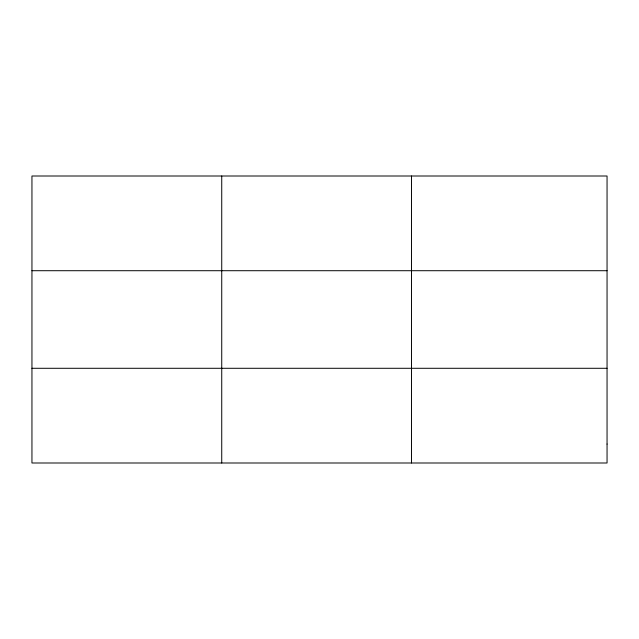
<?xml version="1.0" encoding="UTF-8"?>
<svg xmlns="http://www.w3.org/2000/svg" width="639" height="639" viewBox="0 0 639 639"><rect width="100%" height="100%" fill="white"/><g stroke="black" fill="none" stroke-linecap="round" stroke-linejoin="round"><path stroke-width="0.96" d="M221.733 176.005L221.733 462.995M411.516 176.005L411.516 462.995M31.95 270.712L607.05 270.712M31.95 368.288L607.05 368.288M607.05 444.057L607.05 462.995L31.95 462.995L31.95 176.005L607.05 176.005L607.05 444.057"/></g></svg>
